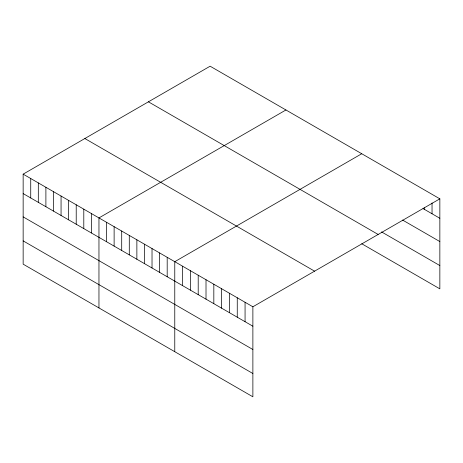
<?xml version="1.0" encoding="UTF-8"?>
<svg xmlns="http://www.w3.org/2000/svg" width="463" height="463" viewBox="0 0 463 463"><rect width="100%" height="100%" fill="white"/><g stroke="black" fill="none" stroke-linecap="round" stroke-linejoin="round"><path stroke-width="0.69" d="M23.15 174.152L252.879 306.784L252.879 396.797L23.15 264.165L23.15 174.152L210.121 66.203L439.85 198.835L439.85 288.848L361.742 243.752M285.931 109.974L98.96 217.917L98.96 307.93M361.742 153.739L174.771 261.688L174.771 351.701M252.879 306.784L439.85 198.835M423.026 208.558L439.85 218.276M402.596 220.058L439.85 241.564M381.57 231.911L439.85 265.559M148.42 101.825L378.149 234.457M84.851 138.53L314.58 271.162M23.15 193.586L252.879 326.218M23.15 216.875L252.879 349.507M23.15 240.876L252.879 373.508M432.037 202.968L432.037 213.761M424.23 207.812L424.23 209.253M245.066 302.275L245.066 321.71M237.259 297.761L237.259 317.201M229.445 293.253L229.445 312.693M221.638 288.744L221.638 308.179M213.825 284.236L213.825 303.67M206.012 279.727L206.012 299.162M198.205 275.219L198.205 294.653M190.391 270.705L190.391 290.145M182.584 266.196L182.584 285.636M167.189 257.312L167.189 276.747M159.608 252.931L159.608 272.371M152.026 248.556L152.026 267.996M144.444 244.18L144.444 263.615M136.869 239.805L136.869 259.239M129.287 235.424L129.287 254.864M121.705 231.049L121.705 250.483M114.124 226.673L114.124 246.108M106.542 222.298L106.542 241.732M91.379 213.541L91.379 232.976M83.797 209.166L83.797 228.6M76.216 204.791L76.216 224.225M68.634 200.41L68.634 219.85M61.058 196.034L61.058 215.469M53.477 191.659L53.477 211.093M45.895 187.278L45.895 206.718M38.313 182.902L38.313 202.343M30.732 178.527L30.732 197.961"/></g></svg>
